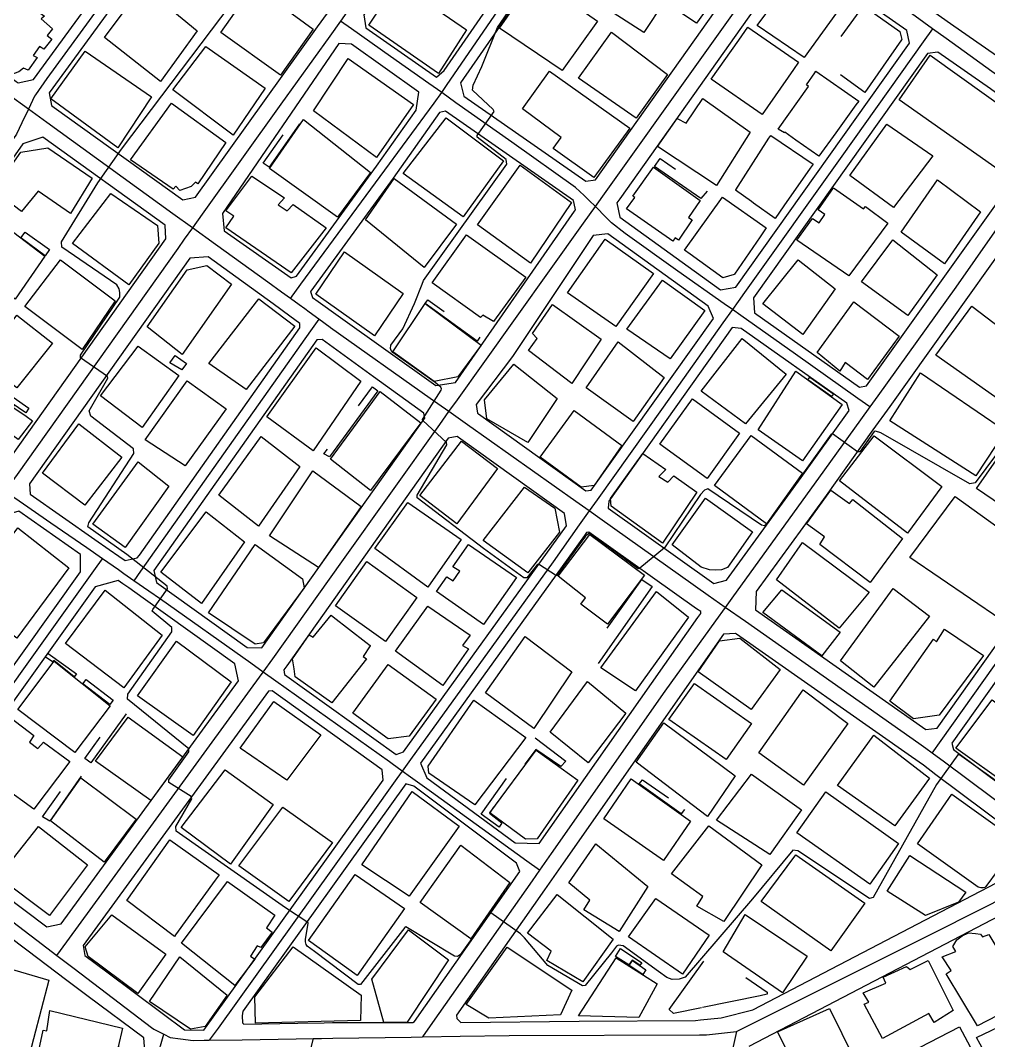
# Model space of a CAD drawing. Header units: millimetres. Extents: x 198785 to 203305, y 542885 to 545889.
# Drawn here: x 202502.5 to 202691.4, y 545394.1 to 545593.1 of the extents above; entities that cross this region are included whole.
import ezdxf

# ---------------------------------------------------------------- set-up
doc = ezdxf.new("R2010")
doc.units = ezdxf.units.MM
doc.linetypes.add('HIDDEN_BULD_25K', pattern=[28.8, 18.4, -10.4])
for name, color, linetype in [('A0013117', 253, 'Continuous'), ('A0023217', 253, 'Continuous'), ('B0014111', 253, 'Continuous'), ('B0014112', 253, 'Continuous'), ('B0014113', 253, 'Continuous'), ('B0014114', 253, 'Continuous'), ('B0014116', 253, 'Continuous'), ('B0014118', 253, 'Continuous'), ('F0017111', 253, 'Continuous')]:
    doc.layers.add(name, color=color, linetype=linetype)

msp = doc.modelspace()

# ---------------------------------------------------------------- linework, layer by layer
at = {"layer": 'A0013117'}
for points in [[(202502.04, 545580.87), (202505.04, 545581.54), (202566.38, 545665.5), (202566.31, 545668.77), (202544.16, 545684.74), (202541.46, 545684.24), (202541.15, 545683.96), (202496.96, 545627.58), (202491.11, 545620.11), (202476.53, 545601.51), (202476, 545600.94), (202476.23, 545599.79), (202476.64, 545599.52), (202501.62, 545581.15), (202502.04, 545580.87)], [(202534.14, 545558.1), (202536.63, 545558.62), (202560.48, 545591.84), (202562.4, 545594.51), (202564.46, 545597.42), (202597.64, 545644.31), (202598.34, 545645.26), (202598.3, 545646.16), (202573.77, 545663.6), (202568.84, 545662.09), (202508.07, 545578.92), (202508.56, 545576.46), (202509.07, 545576.11), (202534.14, 545558.1)], [(202583.69, 545582.04), (202585.21, 545583.31), (202602.62, 545608.51), (202617.86, 545630.76), (202617.66, 545632.31), (202604.81, 545641.54), (202602.84, 545641.25), (202602.49, 545640.78), (202569.51, 545594.18), (202569.92, 545591.66), (202583.69, 545582.04)], [(202706.43, 545577.53), (202719.78, 545597.54), (202719.82, 545598.77), (202674.01, 545632.07), (202672.02, 545632.02), (202658.33, 545612.76), (202659.04, 545610.31), (202659.16, 545610.21), (202669.06, 545602.97), (202678.56, 545596.32), (202684.67, 545592.04), (202695.3, 545584.6), (202705.22, 545577.39), (202706.43, 545577.53)], [(202614.71, 545561.96), (202647.75, 545608.58), (202647.15, 545611.66), (202623.68, 545628.05), (202621.22, 545628.6), (202605.91, 545606.24), (202588.39, 545580.87), (202589.02, 545578.32), (202612.82, 545561.69), (202614.71, 545561.96)], [(202642.12, 545541.06), (202676.02, 545588.61), (202675.49, 545591.14), (202665.57, 545598.09), (202655.44, 545605.51), (202652.73, 545605.24), (202619.46, 545558.27), (202618.89, 545557.5), (202619.49, 545554.69), (202639.14, 545540.54), (202642.12, 545541.06)], [(202555.34, 545542.84), (202556.33, 545543.22), (202571.96, 545564.62), (202579.71, 545575.56), (202580.21, 545579.05), (202567.11, 545588.47), (202564.59, 545588.6), (202541.93, 545555.39), (202542.24, 545552.03), (202555.34, 545542.84)], [(202667.63, 545521.78), (202702.43, 545570.53), (202702.06, 545572.27), (202691.81, 545579.72), (202681.57, 545586.89), (202679.53, 545586.64), (202645.54, 545538.96), (202645.78, 545536.02), (202666.23, 545521.57), (202667.63, 545521.78)], [(202583.52, 545521.87), (202587.42, 545522.44), (202610.62, 545555.88), (202610.8, 545556.14), (202610.72, 545556.48), (202610.4, 545557.97), (202585.47, 545575.4), (202584.3, 545575.13), (202575.21, 545562.29), (202559.14, 545540.28), (202559.09, 545540.22), (202559.48, 545539.02), (202560.56, 545538.25), (202564.46, 545535.47), (202583.52, 545521.87)], [(202496.83, 545505.72), (202499.46, 545506.32), (202530.84, 545550.5), (202530.71, 545553.17), (202506.83, 545570.33), (202502.96, 545569), (202472.53, 545525.54), (202473.67, 545522.57), (202496.52, 545505.93), (202496.83, 545505.72)], [(202679.22, 545454.75), (202681.43, 545455), (202719.38, 545508.38), (202722.4, 545512.63), (202725.45, 545517.09), (202742.58, 545542.19), (202742.52, 545543.19), (202709.19, 545566.77), (202706.85, 545566.39), (202672.14, 545517.77), (202668.87, 545513.19), (202659.75, 545500.42), (202646.09, 545481.65), (202645.93, 545478.11), (202679.22, 545454.75)], [(202612.8, 545501.33), (202613.88, 545501.43), (202637.78, 545534.96), (202636.71, 545537.36), (202617.12, 545551.47), (202614.25, 545551.12), (202598.49, 545527.5), (202591.4, 545518.18), (202591.67, 545516.47), (202591.87, 545516.34), (202612.8, 545501.33)], [(202522.91, 545487.74), (202525.27, 545488.24), (202525.7, 545488.75), (202557.02, 545533.09), (202557.03, 545533.99), (202555.08, 545535.41), (202551.77, 545537.8), (202539.11, 545546.98), (202535.51, 545546.72), (202504.22, 545502.66), (202504.34, 545500.69), (202516.99, 545491.84), (202519.76, 545489.9), (202521.69, 545488.58), (202522.91, 545487.74)], [(202637.83, 545483.24), (202640.28, 545483.86), (202654.88, 545503.93), (202664.22, 545517), (202663.76, 545518.41), (202643.14, 545532.98), (202641.4, 545533.15), (202617.29, 545499.32), (202617.19, 545497.95), (202637.83, 545483.24)], [(202549.57, 545470.69), (202581.23, 545515.24), (202581.43, 545515.5), (202581.22, 545516.45), (202571.39, 545523.54), (202561.36, 545530.84), (202560.3, 545530.8), (202528.48, 545485.76), (202529.01, 545483.46), (202546.72, 545470.74), (202549.57, 545470.69)], [(202575.84, 545449.88), (202577.25, 545450.39), (202609.03, 545494.49), (202608.65, 545496.92), (202588.43, 545511.42), (202587.72, 545511.9), (202585.98, 545511.56), (202554.45, 545467.2), (202553.9, 545466.4), (202554.02, 545465.51), (202575.84, 545449.88)], [(202709.51, 545432.95), (202712.07, 545434.09), (202734, 545446.15), (202762.16, 545461.25), (202769.42, 545464.7), (202774.41, 545467.48), (202774.53, 545471.58), (202770.28, 545474.6), (202766.61, 545477.29), (202762.7, 545480.15), (202758.61, 545483.14), (202733.49, 545501.46), (202730.97, 545503.31), (202726.36, 545506.67), (202722.57, 545505.96), (202684.28, 545452.12), (202684.61, 545450.86), (202704.38, 545436.07), (202708.88, 545432.89), (202709.51, 545432.95)], [(202477.93, 545438.28), (202480.82, 545438.84), (202514.2, 545485.51), (202514.22, 545488.89), (202502.13, 545497.35), (202500.12, 545496.76), (202464.15, 545446.59), (202464.14, 545445.12), (202465.22, 545443.47), (202477.93, 545438.28)], [(202603.73, 545432.5), (202634.68, 545476.61), (202635.27, 545477.41), (202635.26, 545477.78), (202634.42, 545478.31), (202613.41, 545493.27), (202612.98, 545493.16), (202612.59, 545492.6), (202580.59, 545448.17), (202581.79, 545445.36), (202599.03, 545432.64), (202603.73, 545432.5)], [(202507.6, 545416.29), (202510.4, 545416.88), (202545.01, 545464.28), (202544.32, 545467.54), (202526.42, 545480.39), (202523.65, 545482.38), (202522.45, 545483.2), (202521.53, 545483.83), (202517.04, 545482.61), (202484.49, 545437.09), (202486.18, 545432.42), (202507.6, 545416.29)], [(202588.41, 545397.62), (202611.53, 545397.85), (202634.22, 545398.03), (202635.2, 545398.13), (202639.23, 545398.52), (202645.44, 545400.08), (202700.59, 545428.81), (202700.43, 545431.53), (202681.17, 545445.94), (202678.71, 545447.78), (202676.4, 545449.4), (202642.24, 545473.37), (202642.05, 545473.49), (202639.73, 545473.35), (202608.38, 545428.66), (202604.75, 545423.49), (202587.58, 545399.01), (202587.62, 545398.39), (202588.41, 545397.62)], [(202538.29, 545396.11), (202573.27, 545444.86), (202573.1, 545446.92), (202551.63, 545462.3), (202550.92, 545462.21), (202514.73, 545412.64), (202515.06, 545410.67), (202519.32, 545407.47), (202530.12, 545399.44), (202534.47, 545396.2), (202538.29, 545396.11)], [(202546.07, 545397.29), (202556.62, 545397.47), (202561.77, 545397.56), (202563.35, 545397.59), (202579.06, 545397.58), (202579.39, 545397.81), (202599.92, 545427.06), (202599.33, 545428.71), (202579.25, 545443.71), (202577.69, 545444.15), (202545.94, 545399.91), (202545.9, 545399.82), (202545.76, 545398.89), (202545.84, 545397.52), (202546.07, 545397.29)], [(202516.04, 545355.29), (202517.37, 545355.97), (202526.71, 545392.94), (202526.53, 545394.62), (202515.72, 545402.66), (202511.25, 545406.02), (202503.99, 545411.5), (202483.03, 545427.29), (202481.38, 545428.53), (202477.87, 545431.11), (202475.48, 545432.56), (202474.2, 545433.33), (202463.96, 545437.5), (202460.12, 545438.1), (202456.57, 545438.16), (202454.08, 545438.11), (202434.41, 545437.74), (202425.51, 545437.33), (202423.84, 545432.32), (202425.66, 545378.4), (202429.49, 545376.45), (202446.28, 545372.51), (202516.04, 545355.29)], [(202718.19, 545393.5), (202719.06, 545395.56), (202716.71, 545402.01), (202712.25, 545410.87), (202707.37, 545421.89), (202705.76, 545424.67), (202704.29, 545423.98), (202644.65, 545392.91)]]:
    msp.add_lwpolyline(points, dxfattribs=at)
at = {"layer": 'A0023217'}
for points in [[(202571.24, 545668.95), (202569.5, 545666.56), (202507.64, 545581.72), (202505.42, 545578.59), (202505.21, 545578.29), (202504.02, 545575.77)], [(202602.99, 545646.46), (202601.21, 545644.09), (202600.59, 545643.26), (202566.98, 545595.81), (202564.96, 545592.96)], [(202584.7, 545578.99), (202585.79, 545580.58), (202609.87, 545615.61), (202620.14, 545630.56), (202621.91, 545633.13)], [(202614.69, 545556.77), (202616.8, 545559.73), (202651.54, 545608.4), (202653.36, 545610.96)], [(202680.5, 545591.45), (202677.12, 545593.89), (202658.35, 545607.45), (202657.4, 545608.12), (202653.36, 545610.96)], [(202504.02, 545575.77), (202502.9, 545576.58), (202501.22, 545577.81), (202473.46, 545598.05), (202470.62, 545600.12)], [(202564.96, 545592.96), (202562.83, 545589.99), (202553.33, 545576.74), (202537.94, 545555.26), (202536.04, 545552.62)], [(202584.7, 545578.99), (202582.2, 545580.76), (202574.7, 545586.06), (202567.1, 545591.44), (202564.96, 545592.96)], [(202680.5, 545591.45), (202678.69, 545588.91), (202662.77, 545566.59), (202643.83, 545540.01), (202642.55, 545538.22), (202641.44, 545536.66)], [(202706.95, 545572.33), (202704.48, 545574.12), (202683.16, 545589.53), (202680.5, 545591.45)], [(202555.16, 545538.84), (202557.19, 545541.6), (202572.67, 545562.64), (202583.21, 545576.96), (202584.7, 545578.99)], [(202614.69, 545556.77), (202613.51, 545557.98), (202612.5, 545558.93), (202610.84, 545560.48), (202598.36, 545569.31), (202587.46, 545577.03), (202584.7, 545578.99)], [(202504.02, 545575.77), (202502.76, 545573.12), (202501.71, 545570.89), (202470.55, 545526.21), (202469.67, 545524.96), (202468.5, 545523.3)], [(202536.04, 545552.62), (202532.24, 545555.37), (202507.63, 545573.16), (202504.02, 545575.77)], [(202706.95, 545572.33), (202704.4, 545568.69), (202685.08, 545541.06), (202669.8, 545519.85), (202668.24, 545517.69)], [(202586.11, 545516.76), (202587.75, 545519.06), (202592.79, 545526.11), (202612.39, 545553.56), (202614.69, 545556.77)], [(202641.44, 545536.66), (202639.81, 545537.81), (202630.81, 545544.18), (202620.48, 545551.49), (202617.81, 545553.59), (202616.8, 545554.62), (202614.69, 545556.77)], [(202536.04, 545552.62), (202534.46, 545550.41), (202533.17, 545548.61), (202501.84, 545504.49), (202500.82, 545503.05), (202499.5, 545501.19)], [(202555.16, 545538.84), (202553.4, 545540.1), (202550.74, 545541.99), (202540.57, 545549.34), (202536.04, 545552.62)], [(202560.69, 545534.82), (202558.85, 545536.19), (202557.97, 545536.83), (202556.9, 545537.6), (202555.16, 545538.84)], [(202641.44, 545536.66), (202639.59, 545534.06), (202627.92, 545517.67), (202615.06, 545499.59), (202613.49, 545497.39)], [(202668.24, 545517.69), (202665.9, 545519.35), (202653.73, 545527.96), (202643.07, 545535.5), (202641.44, 545536.66)], [(202560.69, 545534.82), (202559.06, 545532.51), (202554.51, 545526.07), (202525.93, 545485.62), (202524.63, 545483.78)], [(202586.11, 545516.76), (202582.45, 545519.35), (202563.01, 545533.11), (202562.92, 545533.17), (202560.69, 545534.82)], [(202549.84, 545465.95), (202551.73, 545468.55), (202565.2, 545487.49), (202584.33, 545514.27), (202586.11, 545516.76)], [(202613.49, 545497.39), (202610.85, 545499.26), (202589.72, 545514.21), (202586.11, 545516.76)], [(202668.24, 545517.69), (202666.43, 545515.19), (202658.23, 545503.8), (202641.66, 545480.81), (202640.06, 545478.58)], [(202680.44, 545450.16), (202682.18, 545452.61), (202703.01, 545481.9), (202720.98, 545507.17), (202724.03, 545511.46)], [(202518.47, 545488.05), (202515.42, 545490.17), (202508.38, 545495.04), (202503.05, 545498.74), (202499.5, 545501.19)], [(202613.49, 545497.39), (202611.56, 545494.69), (202606.44, 545487.49), (202578.63, 545448.88), (202577.01, 545446.63)], [(202640.06, 545478.58), (202636.74, 545480.93), (202615.55, 545495.92), (202613.49, 545497.39)], [(202479.21, 545433.15), (202481.21, 545435.95), (202506.39, 545471.16), (202517.46, 545486.64), (202518.47, 545488.05)], [(202524.63, 545483.78), (202522.65, 545485.15), (202521.6, 545485.88), (202518.47, 545488.05)], [(202549.84, 545465.95), (202547.42, 545467.67), (202529.84, 545480.17), (202527.56, 545481.75), (202524.63, 545483.78)], [(202640.06, 545478.58), (202638.16, 545475.95), (202628.26, 545462.21), (202606.06, 545430.58), (202603.78, 545427.33)], [(202680.44, 545450.16), (202679.22, 545451.07), (202677.8, 545452.06), (202643.99, 545475.8), (202640.06, 545478.58)], [(202509.59, 545410.68), (202511.52, 545413.33), (202518.88, 545423.43), (202547.89, 545463.27), (202549.84, 545465.95)], [(202577.01, 545446.63), (202575.02, 545448.06), (202574.5, 545448.43), (202552.33, 545464.19), (202549.84, 545465.95)], [(202706.93, 545428.28), (202705, 545430.86), (202704.16, 545431.99), (202701.33, 545434.58), (202682.86, 545448.36), (202680.44, 545450.16)], [(202577.01, 545446.63), (202575.97, 545445.19), (202570.62, 545437.73), (202541.05, 545396.53), (202539.34, 545394.15)], [(202603.78, 545427.33), (202601.34, 545429.09), (202582.7, 545442.52), (202578.63, 545445.46), (202577.01, 545446.63)], [(202479.21, 545433.15), (202484.51, 545429.7), (202485, 545429.38), (202505.64, 545413.69), (202509.59, 545410.68)], [(202603.78, 545427.33), (202602.34, 545425.27), (202582.91, 545397.6), (202580.96, 545394.82)], [(202642.23, 545395.86), (202645.13, 545397.31), (202681.43, 545415.45), (202703.44, 545426.53), (202706.93, 545428.28)], [(202509.59, 545410.68), (202512.97, 545408.12), (202528.05, 545396.66), (202528.49, 545396.32), (202530.43, 545395.35)], [(202519.08, 545351.49), (202519.83, 545354.39), (202527.55, 545384.22), (202529.83, 545393.03), (202530.43, 545395.35)], [(202530.43, 545395.35), (202531.71, 545394.71), (202533.73, 545394.43), (202536.17, 545394.1), (202538.33, 545394.14), (202539.34, 545394.15)], [(202580.96, 545394.82), (202588.33, 545394.94), (202597.84, 545395.09), (202635.01, 545395.21), (202636.4, 545395.21), (202642.23, 545395.86)], [(202642.23, 545395.86), (202641.58, 545392.95), (202634.01, 545359.11), (202626.59, 545330.11), (202626.22, 545328.62), (202625.05, 545323.9)], [(202539.34, 545394.15), (202545.75, 545394.25), (202556.27, 545394.42), (202559.6, 545394.48)], [(202559.6, 545394.48), (202558.92, 545391.69), (202557.08, 545384.17), (202548.14, 545347.63), (202547.44, 545344.74)], [(202559.6, 545394.48), (202561.23, 545394.5), (202563.47, 545394.54), (202578.72, 545394.78), (202580.96, 545394.82)]]:
    msp.add_lwpolyline(points, dxfattribs=at)
at = {"layer": 'B0014111'}
for points in [[(202641.77, 545543.52), (202639.58, 545542.86), (202633.21, 545547.49), (202632.12, 545548.28), (202639.53, 545558.57), (202648.04, 545552.6), (202646.86, 545550.88), (202643.98, 545546.67), (202641.85, 545543.55), (202641.77, 545543.52)], [(202607.22, 545519.31), (202601.52, 545510.73), (202593.5, 545515.39), (202593.03, 545519.08), (202598.76, 545526.04), (202607.22, 545519.31)], [(202531.41, 545502.24), (202522.9, 545490.25), (202516.62, 545494.84), (202525.47, 545506.96), (202531.41, 545502.24)], [(202627.09, 545504.12), (202628.84, 545502.99), (202630.03, 545504.25), (202634.5, 545501.04), (202627.8, 545491.08), (202617.78, 545498.32), (202617.67, 545499.81), (202623.96, 545508.6), (202628.46, 545505.47), (202627.09, 545504.12)], [(202632.84, 545476.66), (202622.54, 545462.29), (202615.78, 545466.82), (202626.62, 545481.66), (202632.84, 545476.66)], [(202662.46, 545473.76), (202658.89, 545469.13), (202647.41, 545477.57), (202651.1, 545482.01), (202662.46, 545473.76)], [(202586.04, 545409.82), (202577.94, 545397.66), (202573.38, 545397.64), (202571.05, 545406.08), (202578.23, 545415.69), (202586.04, 545409.82)], [(202707.47, 545385.65), (202702.63, 545380.05), (202692.66, 545388.16), (202689.1, 545394.67), (202699.07, 545399.45), (202704.41, 545388.32), (202707.47, 545385.65)], [(202690.94, 545387.17), (202680.76, 545382.11), (202676.2, 545390.07), (202676.74, 545390.32), (202676.06, 545391.77), (202685.8, 545396.79), (202690.94, 545387.17)]]:
    msp.add_lwpolyline(points, dxfattribs=at)
at = {"layer": 'B0014112'}
for points in [[(202638.31, 545597.98), (202634.44, 545592.52), (202628.13, 545596.73), (202624.14, 545590.74), (202618.19, 545594.56), (202626.49, 545606.24), (202638.31, 545597.98)], [(202589.53, 545591.27), (202584.05, 545582.7), (202570.5, 545592.15), (202576.07, 545600.52), (202589.53, 545591.27)], [(202498.9, 545598.97), (202499.79, 545598.23), (202500.41, 545598.88), (202507.19, 545593.9), (202506.51, 545593.37), (202508.76, 545591.45), (202507.7, 545590.15), (202508.63, 545589.44), (202507.05, 545587.45), (202506.22, 545587.97), (202504.93, 545586.24), (202505.71, 545585.83), (202503.96, 545583.4), (202503.06, 545583.78), (202502.16, 545583.04), (202501.26, 545582.71), (202500.38, 545582.85), (202499.46, 545583.53), (202499.08, 545583.02), (202491.33, 545588.75), (202498.9, 545598.97)], [(202528.03, 545578.16), (202521.5, 545568.24), (202508.39, 545577.78), (202515.13, 545587.08), (202528.03, 545578.16)], [(202550.27, 545579.89), (202543.97, 545570.67), (202532.21, 545579.52), (202538.68, 545588.02), (202550.27, 545579.89)], [(202579.18, 545576.69), (202571.96, 545566.32), (202559.68, 545575.42), (202566.47, 545585.66), (202579.18, 545576.69)], [(202621.44, 545572.04), (202614.37, 545562.41), (202606.46, 545568.08), (202607.99, 545570.21), (202600.45, 545575.82), (202605.74, 545583.15), (202621.44, 545572.04)], [(202570.81, 545563.38), (202564.34, 545554.69), (202551.08, 545564.22), (202557.73, 545573.73), (202570.81, 545563.38)], [(202596.75, 545565.7), (202588.88, 545554.76), (202577.17, 545563.23), (202585.55, 545574.06), (202596.75, 545565.7)], [(202680.54, 545566.66), (202672.89, 545556.61), (202664.36, 545562.83), (202671.59, 545572.87), (202680.54, 545566.66)], [(202516.46, 545562.29), (202512.27, 545555.39), (202505.96, 545559.79), (202502.71, 545555.82), (202497.22, 545559.88), (202502.55, 545567.36), (202507.79, 545568.2), (202516.46, 545562.29)], [(202610.04, 545557.58), (202602.01, 545545.71), (202591.68, 545553.2), (202600.04, 545564.81), (202610.04, 545557.58)], [(202552.8, 545557.12), (202554.56, 545555.93), (202555.71, 545557.18), (202562.15, 545552.6), (202555.34, 545543.82), (202542.55, 545552.62), (202544.12, 545554.88), (202542.53, 545555.94), (202547.65, 545562.71), (202554.01, 545558.48), (202552.8, 545557.12)], [(202587.59, 545553.32), (202581.25, 545544.88), (202569.8, 545554.15), (202575.39, 545562.24), (202587.59, 545553.32)], [(202507.2, 545547.09), (202501.41, 545538.68), (202491.41, 545546.19), (202497.25, 545554.66), (202507.2, 545547.09)], [(202626.01, 545543.7), (202618.69, 545533.36), (202609.27, 545539.96), (202616.62, 545550.43), (202626.01, 545543.7)], [(202681.4, 545543.44), (202675.69, 545535.5), (202666.65, 545542.07), (202672.73, 545550.25), (202681.4, 545543.44)], [(202520.97, 545538.41), (202514.54, 545528.91), (202503.36, 545537.28), (202510.32, 545546.36), (202520.97, 545538.41)], [(202661.52, 545540.72), (202655.17, 545531.82), (202647.4, 545537.79), (202654.27, 545546.37), (202661.52, 545540.72)], [(202636.09, 545536.5), (202629.29, 545527.05), (202620.84, 545532.83), (202627.81, 545542.43), (202636.09, 545536.5)], [(202587.84, 545523.55), (202583.23, 545522.67), (202575.18, 545528.41), (202581.44, 545537.86), (202592.43, 545529.72), (202587.84, 545523.55)], [(202615.8, 545530.88), (202610.08, 545522.25), (202601.67, 545528.66), (202603.35, 545531.05), (202602.44, 545532), (202606.31, 545537.65), (202615.8, 545530.88)], [(202674, 545531.48), (202667.81, 545523.05), (202663.43, 545526.38), (202662.4, 545524.69), (202657.99, 545528.29), (202665.17, 545538.2), (202674, 545531.48)], [(202508.74, 545530.13), (202501.75, 545521.39), (202494.92, 545526.53), (202501.76, 545535.57), (202508.74, 545530.13)], [(202651.96, 545524.06), (202644, 545514.38), (202635.32, 545520.77), (202643.36, 545531.01), (202651.96, 545524.06)], [(202533.39, 545523.79), (202526.23, 545513.68), (202518.08, 545519.84), (202525.48, 545529.56), (202533.39, 545523.79)], [(202504.8, 545515), (202502.04, 545511.31), (202501.02, 545512.07), (202500.13, 545512.74), (202497.11, 545508.76), (202495, 545510.23), (202494.92, 545510.12), (202494.5, 545509.5), (202492.69, 545510.94), (202491.5, 545511.89), (202490.86, 545511.07), (202488.02, 545513.1), (202487.25, 545513.65), (202493.93, 545522.91), (202501.24, 545518.03), (202501.19, 545517.97), (202500.97, 545517.65), (202503.58, 545515.85), (202504.8, 545515)], [(202542.64, 545517.28), (202534.61, 545506.2), (202526.79, 545511.27), (202535.03, 545522.79), (202542.64, 545517.28)], [(202642.85, 545512.59), (202636.53, 545503.73), (202627.29, 545510.42), (202633.63, 545519.25), (202642.85, 545512.59)], [(202522.26, 545507.9), (202515.07, 545498.55), (202506.76, 545504.78), (202513.85, 545514.39), (202522.26, 545507.9)], [(202557, 545506.06), (202548.97, 545494.42), (202541.2, 545500.44), (202549.48, 545511.9), (202557, 545506.06)], [(202595.62, 545505.69), (202587.66, 545494.91), (202580.4, 545500.38), (202588.58, 545511), (202595.62, 545505.69)], [(202682.31, 545502.17), (202675.65, 545493.06), (202662.33, 545503.24), (202669.1, 545512.07), (202682.31, 545502.17)], [(202709.76, 545498.07), (202705.14, 545490.87), (202689.07, 545501.76), (202695.38, 545510.83), (202702.84, 545505.33), (202701.51, 545504), (202709.76, 545498.07)], [(202569.01, 545498.24), (202560.64, 545486.37), (202551.09, 545492.55), (202559.57, 545505.19), (202569.01, 545498.24)], [(202588.47, 545491.81), (202582.02, 545482.52), (202571.66, 545490.06), (202578.1, 545499.03), (202588.47, 545491.81)], [(202624.31, 545484.84), (202617.08, 545475.33), (202611.88, 545479.2), (202612.77, 545480.42), (202607.44, 545484.66), (202613.62, 545492.77), (202624.31, 545484.84)], [(202599.27, 545484.43), (202592.86, 545475.26), (202583.69, 545481.7), (202585.7, 545484.57), (202586.91, 545483.73), (202588.21, 545485.63), (202586.89, 545486.49), (202589.95, 545490.83), (202599.27, 545484.43)], [(202563.52, 545476.74), (202569.86, 545471.81), (202570.74, 545471.13), (202570.73, 545471.11), (202569.38, 545469.03), (202569.99, 545468.55), (202563.27, 545459.95), (202556.09, 545465.05), (202555.87, 545466.61), (202555.6, 545468.57), (202558.84, 545473.25), (202559.64, 545472.78), (202563.11, 545477.06), (202563.52, 545476.74)], [(202589.93, 545470.48), (202584.92, 545463.33), (202575.69, 545470.07), (202582.01, 545478.84), (202590.24, 545473.17), (202588.78, 545471.17), (202589.93, 545470.48)], [(202601.11, 545453.22), (202591.16, 545440.05), (202582.19, 545446.23), (202582.05, 545447.63), (202591, 545460.48), (202601.11, 545453.22)], [(202504.22, 545452.27), (202505.89, 545451.06), (202506.98, 545452.26), (202512.1, 545448.52), (202505.08, 545439.2), (202493.16, 545447.83), (202500.4, 545457.15), (202505.1, 545453.57), (202504.22, 545452.27)], [(202534.16, 545449.44), (202527.92, 545440.93), (202517.14, 545448.57), (202523.49, 545457.17), (202534.16, 545449.44)], [(202679.9, 545445.25), (202673.12, 545435.98), (202661.95, 545443.82), (202669.03, 545453.65), (202679.9, 545445.25)], [(202633.27, 545436.9), (202627.97, 545429.24), (202616.33, 545437.32), (202621.68, 545445.14), (202633.27, 545436.9)], [(202654.92, 545439.09), (202648.72, 545430.35), (202638.34, 545437.09), (202645.18, 545446.08), (202654.92, 545439.09)], [(202588.09, 545435.9), (202578.34, 545422.28), (202569.11, 545428.38), (202578.92, 545442.65), (202588.09, 545435.9)], [(202673.83, 545432.53), (202668.24, 545424.58), (202654.02, 545434.58), (202659.66, 545442.59), (202673.83, 545432.53)], [(202698.3, 545430.87), (202694.93, 545426.28), (202693.29, 545427.36), (202690.94, 545424.14), (202690.71, 545423.97), (202690.44, 545423.89), (202689.96, 545423.85), (202689.41, 545423.98), (202677.59, 545432.46), (202684.26, 545442.16), (202695.74, 545433.95), (202695.18, 545433.28), (202698.3, 545430.87)], [(202515.55, 545428.35), (202508.14, 545418.48), (202498.13, 545425.94), (202505.97, 545435.87), (202515.55, 545428.35)], [(202647.19, 545428.35), (202639.74, 545417.29), (202634.48, 545420.29), (202635.65, 545422.17), (202629.55, 545426.61), (202636.85, 545435.95), (202647.19, 545428.35)], [(202597.98, 545424.9), (202590.36, 545413.93), (202580.47, 545421), (202588.46, 545432.22), (202597.98, 545424.9)], [(202667.26, 545420.86), (202660.65, 545411.6), (202647.03, 545421.22), (202653.82, 545430.32), (202667.26, 545420.86)], [(202685.55, 545421.1), (202679.12, 545418.49), (202671.63, 545423.25), (202676.08, 545430.19), (202687.01, 545423.06), (202685.55, 545421.1)], [(202636.9, 545414.62), (202631.69, 545407.05), (202621.16, 545414.29), (202626.48, 545421.79), (202636.9, 545414.62)], [(202530.87, 545410.94), (202525.37, 545403.24), (202515.68, 545410.51), (202515.11, 545412.4), (202520.33, 545418.61), (202530.87, 545410.94)], [(202538.5, 545396.82), (202535.66, 545396.3), (202527.69, 545401.73), (202533.59, 545410.39), (202542.85, 545402.94), (202538.5, 545396.82)], [(202626.78, 545405.15), (202623.16, 545398.57), (202611.42, 545398.94), (202618.78, 545410.2), (202626.78, 545405.15)], [(202679.67, 545409.71), (202684.54, 545399.95), (202680.82, 545397.63), (202679.77, 545399.36), (202670.76, 545394.49), (202667.16, 545401.18), (202668.07, 545401.58), (202666.95, 545403.4), (202671.4, 545405.31), (202670.85, 545406.47), (202675.39, 545408.54), (202676.12, 545407.95), (202679.67, 545409.71)], [(202522.41, 545396.49), (202521.54, 545392.89), (202523.17, 545392.54), (202521.42, 545384.6), (202505.31, 545388.52), (202506.89, 545396.13), (202507.63, 545395.96), (202508.18, 545399.97), (202522.41, 545396.49)], [(202665.19, 545390.6), (202655.18, 545385.96), (202650.27, 545395.81), (202660.38, 545400.37), (202665.19, 545390.6)]]:
    msp.add_lwpolyline(points, dxfattribs=at)
at = {"layer": 'B0014113'}
for points in [[(202663.96, 545597.67), (202655.45, 545585.85), (202646.26, 545592.1), (202655.21, 545604.11), (202663.96, 545597.67)], [(202615.13, 545592.92), (202608.23, 545583.3), (202595.98, 545591.54), (202602.87, 545601.52), (202615.13, 545592.92)], [(202536.98, 545591.05), (202529.8, 545581.18), (202518.88, 545589.73), (202526.35, 545599.83), (202536.98, 545591.05)], [(202559.64, 545591.34), (202553.26, 545582.43), (202541.6, 545590.73), (202548.02, 545599.87), (202559.64, 545591.34)], [(202628.8, 545582.53), (202622.64, 545573.98), (202611.37, 545581.81), (202617.81, 545590.79), (202628.8, 545582.53)], [(202653.34, 545583.51), (202647.23, 545574.71), (202637.31, 545581.6), (202642.68, 545589.22), (202644.48, 545591.78), (202654.32, 545584.93), (202653.34, 545583.51)], [(202701.56, 545570.92), (202695.52, 545562.45), (202674, 545577.56), (202680.06, 545586.27), (202701.56, 545570.92)], [(202665.54, 545576.59), (202661.62, 545571.18), (202658.31, 545566.61), (202653.84, 545569.75), (202651.67, 545571.27), (202651.58, 545571.13), (202650.39, 545571.88), (202656.27, 545580.16), (202655.89, 545580.5), (202657.52, 545582.88), (202657.71, 545583.16), (202666.09, 545577.35), (202665.54, 545576.59)], [(202542.59, 545569.24), (202537.11, 545561.23), (202536.63, 545561.5), (202535.82, 545560.67), (202533.61, 545559.91), (202532.77, 545560.73), (202532.25, 545560.16), (202523.97, 545565.91), (202531.93, 545576.95), (202542.59, 545569.24)], [(202635.7, 545577.86), (202644.92, 545571.27), (202638.33, 545560.86), (202626.81, 545568.51), (202630.66, 545573.96), (202632.44, 545573.05), (202635.7, 545577.86)], [(202651.51, 545556.89), (202649.79, 545554.43), (202645.56, 545557.45), (202645.15, 545557.75), (202642.07, 545559.94), (202642.13, 545560.03), (202648.57, 545570.1), (202648.93, 545570.66), (202657.19, 545565.04), (202656.65, 545564.27), (202651.51, 545556.89)], [(202633.57, 545554.15), (202630.94, 545550.24), (202630.3, 545550.67), (202629.84, 545549.99), (202620.79, 545556.34), (202622.37, 545558.55), (202622.03, 545558.79), (202626.07, 545564.46), (202635.16, 545557.98), (202632.89, 545554.61), (202633.57, 545554.15)], [(202689.87, 545555.72), (202682.82, 545545.62), (202674.39, 545551.78), (202681.47, 545562.01), (202689.87, 545555.72)], [(202529.47, 545549.65), (202523.64, 545541.48), (202512.61, 545549.55), (202520.13, 545559.3), (202529.23, 545553.09), (202529.47, 545549.65)], [(202661.2, 545560.4), (202667.05, 545556.32), (202667.41, 545556.77), (202671.8, 545553.54), (202664.16, 545543.25), (202653.99, 545550.2), (202657.07, 545554.41), (202658.35, 545553.57), (202659.51, 545555.19), (202658.21, 545556.11), (202661.2, 545560.4)], [(202601.13, 545542.99), (202594.8, 545534.37), (202592.71, 545535.61), (202592.3, 545535.14), (202582.84, 545541.91), (202589.56, 545551.27), (202601.13, 545542.99)], [(202577.2, 545539.83), (202571.55, 545531.55), (202560.11, 545539.66), (202565.73, 545547.96), (202577.2, 545539.83)], [(202543.68, 545541.62), (202534.02, 545527.94), (202527.2, 545533.28), (202535.04, 545544.43), (202538.86, 545545.28), (202543.68, 545541.62)], [(202556.02, 545533.43), (202546.5, 545521.11), (202539.22, 545526.14), (202548.99, 545538.8), (202556.02, 545533.43)], [(202703.98, 545525.33), (202697.7, 545516.15), (202681.18, 545527.77), (202688.16, 545537.31), (202703.98, 545525.33)], [(202568.94, 545522.69), (202559.64, 545509.15), (202550.58, 545515.75), (202560.22, 545529.2), (202568.94, 545522.69)], [(202628.11, 545523.42), (202622.08, 545514.85), (202612.88, 545521.42), (202619.11, 545530.37), (202628.11, 545523.42)], [(202662.88, 545518.14), (202655.11, 545507.14), (202646.48, 545513.23), (202653.84, 545524.63), (202662.88, 545518.14)], [(202694.73, 545513.01), (202688.97, 545504.25), (202672.15, 545514.99), (202678.17, 545524.33), (202694.73, 545513.01)], [(202580.65, 545514.57), (202570.78, 545501.41), (202563.01, 545507.52), (202572.71, 545520.69), (202580.65, 545514.57)], [(202614.43, 545502.36), (202611.9, 545502.06), (202603.91, 545507.87), (202610.55, 545517), (202619.85, 545510.13), (202614.43, 545502.36)], [(202655.13, 545504.78), (202648.08, 545494.85), (202637.93, 545502.33), (202645.09, 545512.12), (202655.13, 545504.78)], [(202607.71, 545493.26), (202601.51, 545485.31), (202592.8, 545491.63), (202600.88, 545502.01), (202606.81, 545497.91), (202607.71, 545493.26)], [(202660.66, 545501.46), (202664.3, 545498.83), (202664.97, 545499.63), (202674.67, 545492.02), (202668.32, 545483.42), (202658.5, 545490.86), (202659.4, 545492.33), (202655.89, 545494.87), (202660.66, 545501.46)], [(202639.29, 545485.91), (202638.13, 545485.87), (202636.99, 545485.93), (202635.33, 545486.44), (202629.71, 545490.78), (202636.21, 545499.88), (202645.37, 545493.31), (202640.49, 545486.36), (202639.29, 545485.91)], [(202702.07, 545487.89), (202693.85, 545476.25), (202676.08, 545488.33), (202684.91, 545500.22), (202702.07, 545487.89)], [(202546.23, 545491.37), (202537.8, 545479.37), (202529.88, 545485.48), (202538.73, 545497.23), (202546.23, 545491.37)], [(202511.92, 545486.32), (202501.76, 545472.57), (202491.51, 545480.1), (202501.96, 545494.08), (202511.92, 545486.32)], [(202549.93, 545471.68), (202548.31, 545471.44), (202539.2, 545477.55), (202548.29, 545490.85), (202557.55, 545484.17), (202557.84, 545482.38), (202549.93, 545471.68)], [(202668.12, 545481.54), (202662.3, 545474.53), (202650.05, 545483.97), (202655.13, 545491.24), (202668.12, 545481.54)], [(202579.85, 545480.52), (202573.76, 545471.91), (202563.96, 545478.87), (202570.06, 545487.54), (202579.85, 545480.52)], [(202530.15, 545473.19), (202522.67, 545462.86), (202511.25, 545471.52), (202519.01, 545481.91), (202530.15, 545473.19)], [(202679.91, 545476.88), (202669.05, 545463.05), (202662.54, 545468.18), (202672.82, 545482.26), (202679.91, 545476.88)], [(202682.85, 545474.32), (202690.44, 545469.21), (202681.78, 545457.54), (202676.76, 545456.86), (202672.17, 545460.3), (202680.67, 545472.4), (202681.26, 545471.88), (202682.85, 545474.32)], [(202543.61, 545464.04), (202536.21, 545453.57), (202525.29, 545461.3), (202532.91, 545471.98), (202543.61, 545464.04)], [(202610.11, 545466.02), (202602.71, 545454.98), (202593.22, 545461.94), (202601.01, 545472.88), (202610.11, 545466.02)], [(202650.75, 545466.48), (202645.11, 545458.65), (202634.73, 545465.98), (202638.94, 545472.04), (202642.9, 545472.58), (202650.75, 545466.48)], [(202519.97, 545459.41), (202513.06, 545450.3), (202501.98, 545458.67), (202509.05, 545468.1), (202519.97, 545459.41)], [(202578.34, 545453.44), (202574.25, 545452.97), (202567.37, 545457.94), (202574.22, 545467.42), (202583.61, 545460.67), (202578.34, 545453.44)], [(202620.63, 545457.97), (202613.27, 545448.26), (202605.86, 545454.26), (202613.14, 545464.13), (202620.63, 545457.97)], [(202645.16, 545455.95), (202640.21, 545448.9), (202629, 545456.73), (202634.06, 545463.71), (202645.16, 545455.95)], [(202663.97, 545455.94), (202655.32, 545443.89), (202646.59, 545450.23), (202655.27, 545462.47), (202663.97, 545455.94)], [(202561.08, 545453.69), (202554.48, 545444.9), (202545.33, 545451.14), (202551.92, 545460.21), (202561.08, 545453.69)], [(202712.14, 545445.79), (202705.45, 545436.54), (202685.05, 545451.11), (202692.15, 545460.56), (202712.14, 545445.79)], [(202641.99, 545445.7), (202636.58, 545437.76), (202622.65, 545448.38), (202628.04, 545456.04), (202641.99, 545445.7)], [(202603.31, 545433.45), (202601.06, 545433.35), (202594.12, 545438.5), (202603.15, 545450.71), (202611.28, 545444.9), (202603.31, 545433.45)], [(202525.04, 545437.27), (202518.82, 545428.9), (202508.36, 545436.93), (202514.29, 545445.36), (202525.04, 545437.27)], [(202551.8, 545440.16), (202543.48, 545428.49), (202533.84, 545435.66), (202542.45, 545446.89), (202551.8, 545440.16)], [(202563.35, 545432.72), (202554.85, 545421.2), (202545.09, 545428.15), (202553.72, 545439.6), (202563.35, 545432.72)], [(202532.73, 545414.72), (202532.51, 545414.41), (202523.23, 545421.38), (202531.61, 545433.23), (202541.25, 545426.42), (202540.47, 545425.36), (202532.73, 545414.72)], [(202624.93, 545424.16), (202619.35, 545415.35), (202612.45, 545419.57), (202613.63, 545421.49), (202609.53, 545424.84), (202614.79, 545432.47), (202624.93, 545424.16)], [(202577.46, 545419.85), (202568.2, 545406.8), (202558.67, 545413.6), (202567.83, 545426.47), (202577.46, 545419.85)], [(202551.59, 545415.22), (202549.39, 545412.25), (202548.69, 545412.59), (202547.37, 545410.52), (202548.19, 545409.94), (202544.32, 545404.84), (202533.93, 545413.09), (202542.86, 545425.09), (202552.12, 545418.52), (202550.48, 545416.09), (202551.59, 545415.22)], [(202618.18, 545413.84), (202612.25, 545405.57), (202605.2, 545409.7), (202606.05, 545411.51), (202601.46, 545415.03), (202607.22, 545422.55), (202618.18, 545413.84)], [(202656.04, 545410.52), (202651.21, 545403.41), (202639.65, 545411.42), (202643.92, 545418.67), (202656.04, 545410.52)], [(202689.84, 545414.82), (202690.24, 545414.32), (202691.48, 545414.79), (202699.1, 545402.05), (202689.26, 545396.93), (202683.17, 545407.11), (202684.16, 545407.76), (202682.39, 545410.41), (202685.03, 545411.44), (202684.47, 545412.43), (202685.23, 545413.73), (202686.3, 545414.51), (202687.55, 545415.09), (202688.86, 545414.99), (202689.84, 545414.82)], [(202568.85, 545397.98), (202548.37, 545397.46), (202548.24, 545402.62), (202555.69, 545412.37), (202568.96, 545402.92), (202568.85, 545397.98)], [(202607.88, 545399.13), (202593.92, 545398.46), (202589.5, 545401.13), (202597.5, 545412.31), (202610.09, 545403.92), (202607.88, 545399.13)], [(202508.01, 545405.89), (202503.5, 545388.72), (202490.82, 545391.69), (202495.34, 545409.6), (202508.01, 545405.89)]]:
    msp.add_lwpolyline(points, dxfattribs=at)
at = {"layer": 'B0014114', "linetype": 'HIDDEN_BULD_25K', "flags": 128}
for points in [[(202674.47, 545589.27), (202667.3, 545579.02), (202659.93, 545584.35), (202659.07, 545584.98), (202660.04, 545586.31), (202664.61, 545592.61), (202667.03, 545595.93), (202674.1, 545590.93), (202674.53, 545589.35), (202674.47, 545589.27)], [(202635.42, 545400.47), (202629.96, 545399.34), (202629.07, 545400.14), (202637, 545411.1), (202648.24, 545403.55), (202648.25, 545403.12), (202646.89, 545402.84), (202635.42, 545400.47)]]:
    msp.add_lwpolyline(points, dxfattribs=at)
at = {"layer": 'B0014116', "linetype": 'HIDDEN_BULD_25K', "flags": 128}
for points in [[(202556.91, 545572.88), (202551.01, 545564.48), (202549.86, 545565.24), (202555.75, 545573.65), (202556.91, 545572.88)], [(202636.52, 545559.76), (202635.27, 545558.35), (202626.26, 545564.59), (202627.33, 545566.13), (202636.52, 545559.76)], [(202508.15, 545548.37), (202507.31, 545547.15), (202502.58, 545550.66), (202503.4, 545551.76), (202508.15, 545548.37)], [(202592.15, 545531.27), (202591.6, 545530.48), (202581.45, 545537.85), (202581.97, 545538.6), (202592.15, 545531.27)], [(202661.17, 545520.23), (202660.77, 545519.7), (202656.17, 545522.97), (202656.54, 545523.51), (202661.17, 545520.23)], [(202504.09, 545517.46), (202503.52, 545516.5), (202497.13, 545520.9), (202497.74, 545521.87), (202504.09, 545517.46)], [(202572.25, 545520.84), (202562.77, 545507.93), (202561.7, 545508.53), (202571.18, 545521.62), (202572.25, 545520.84)], [(202625.77, 545482.67), (202614.93, 545467.21), (202612.75, 545468.58), (202623.79, 545484.01), (202625.77, 545482.67)], [(202507.86, 545469.58), (202513.39, 545465.6), (202512.97, 545465.05), (202508.98, 545468.24), (202508.74, 545467.96), (202507.31, 545468.92), (202507.86, 545469.58)], [(202520.54, 545460.48), (202519.92, 545459.62), (202514.65, 545463.66), (202515.27, 545464.5), (202520.54, 545460.48)], [(202523.11, 545457.85), (202516.22, 545448.23), (202515.06, 545449.13), (202521.93, 545458.7), (202523.11, 545457.85)], [(202602.97, 545453.16), (202608.9, 545448.58), (202607.98, 545447.55), (202603.04, 545450.88), (202594, 545438.46), (202596.44, 545436.55), (202595.92, 545435.68), (202592.4, 545438.26), (202602.97, 545453.16)], [(202514.32, 545445.68), (202508.19, 545436.89), (202506.8, 545437.73), (202513.02, 545446.63), (202514.32, 545445.68)], [(202632.09, 545439.19), (202631.47, 545438.29), (202623.23, 545444.15), (202623.92, 545444.95), (202632.09, 545439.19)], [(202619.58, 545412.07), (202623.74, 545409.26), (202623.39, 545408.8), (202621.89, 545409.79), (202621.21, 545408.84), (202618.61, 545410.47), (202619.58, 545412.07)], [(202624.56, 545407.91), (202623.97, 545406.97), (202621.26, 545408.74), (202621.91, 545409.7), (202624.56, 545407.91)]]:
    msp.add_lwpolyline(points, dxfattribs=at)
at = {"layer": 'B0014118', "linetype": 'HIDDEN_BULD_25K', "flags": 128}
msp.add_lwpolyline([(202534.87, 545526.14), (202534, 545524.9), (202531.62, 545526.3), (202532.65, 545527.72), (202534.87, 545526.14)], dxfattribs=at)
at = {"layer": 'F0017111'}
for points, elevation in [([(202705.31, 545435.89), (202685.76, 545449.85), (202685.43, 545449.85), (202681.27, 545444.03), (202668.94, 545421.98), (202668.19, 545421.82), (202654.22, 545431.12), (202653.23, 545431.2), (202645.38, 545421.73), (202632.19, 545406.47), (202631.04, 545406.07), (202629.68, 545406.03), (202628.63, 545406.36), (202627.04, 545407.53), (202620.1, 545412.55), (202619.19, 545412.72), (202618.81, 545412.53), (202617.85, 545411.22), (202612.69, 545404.83), (202612.2, 545404.74), (202605.42, 545408.74), (202600.84, 545414.14), (202600.09, 545414.89), (202594.31, 545418.99), (202594.11, 545418.97), (202590.56, 545414.02), (202588.28, 545410.8), (202587.79, 545410.49), (202587.2, 545410.57), (202577.72, 545416.3), (202577.47, 545416.14), (202568.83, 545405), (202568.41, 545405), (202559.84, 545411.48), (202558.45, 545412.49), (202558.21, 545412.83), (202558.1, 545413.37), (202558.1, 545413.89), (202558.64, 545416.9), (202558.63, 545417.02), (202558.6, 545417.11), (202554.19, 545419.96), (202532.87, 545434.95), (202532.78, 545435.87), (202535.94, 545441.27), (202535.78, 545441.68), (202531.45, 545444.42), (202531.45, 545444.92), (202535.35, 545450.43), (202535.35, 545451.01), (202523.37, 545460.65), (202523.46, 545461.65), (202532.03, 545473.83), (202532.03, 545474.66), (202528.2, 545477.82), (202528.29, 545478.15), (202531.2, 545482.22), (202531.11, 545482.72), (202523.21, 545488.91), (202515.64, 545494.31), (202515.81, 545495.06), (202524.63, 545508.6), (202524.54, 545509.51), (202516.22, 545515.87), (202515.88, 545516.95), (202519.54, 545523.27), (202519.46, 545523.6), (202514.22, 545527.25), (202514.18, 545527.77), (202521.88, 545539.09), (202521.88, 545540.01), (202521.76, 545540.72), (202521.27, 545541.48), (202510.57, 545548.82), (202510.48, 545549.9), (202517.55, 545561.4), (202522.21, 545567.97), (202549.44, 545604.05)], 30), ([(202712.1, 545534.15), (202688.81, 545502.89), (202687.78, 545502.7), (202670.39, 545512.65), (202669.37, 545512.98), (202669.1, 545512.86), (202666.29, 545508.92), (202665.86, 545508.94), (202661, 545512.46), (202660.71, 545512.39), (202655.31, 545504.85), (202648.17, 545494.82), (202647.71, 545494.46), (202647.12, 545494.61), (202636.62, 545501.72), (202635.97, 545501.46), (202635.24, 545500.6), (202628.17, 545490.22), (202623.4, 545486.21), (202623.05, 545486.08), (202613.87, 545492.84), (202613.41, 545492.97), (202612.75, 545492.5), (202607.09, 545484.73), (202603.56, 545487.04), (202603.24, 545486.79), (202601.31, 545484.35), (202600.73, 545484.35), (202592.86, 545490.09), (202579.88, 545499.98), (202579.94, 545500.49), (202585.7, 545510.27), (202585.66, 545510.75), (202580.99, 545515.04), (202580.96, 545515.25), (202584.58, 545520.95), (202584.63, 545521.22), (202584.53, 545521.55), (202583.45, 545522.47), (202575.13, 545528.33), (202574.82, 545528.72), (202574.68, 545529.11), (202574.8, 545529.71), (202577.11, 545532.91), (202579.42, 545537.86), (202580.9, 545541.6), (202581.16, 545542.37), (202597.38, 545565.03), (202597.31, 545565.93), (202591.59, 545570.29), (202591.59, 545570.61), (202594.93, 545575.33), (202594.74, 545575.72), (202590.69, 545579.5), (202590.82, 545580.47), (202592.56, 545584.06), (202595.58, 545591.72), (202602.48, 545601.78)], 40)]:
    msp.add_lwpolyline(points, dxfattribs=dict(at, elevation=elevation))

doc.saveas('drawing.dxf')
